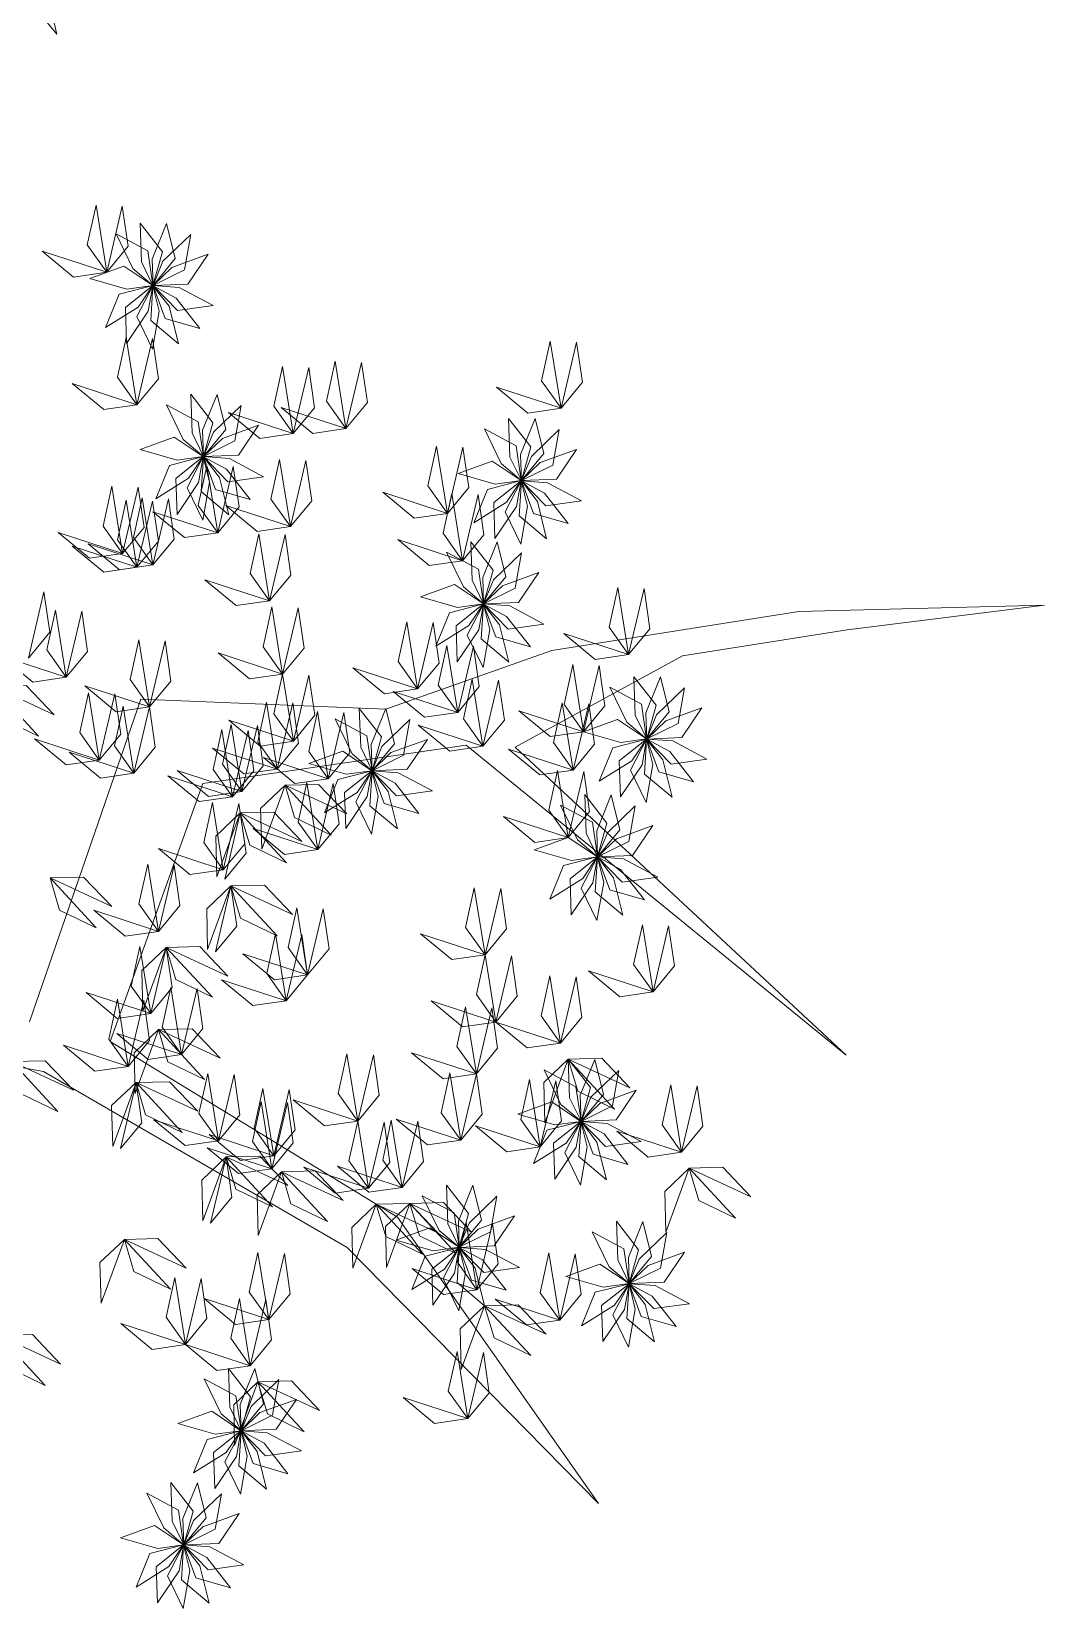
# Model space of a CAD drawing. Header units: millimetres. Extents: x 930 to 6336, y 2219 to 4338.
# Drawn here: x 4542.6 to 4632, y 3955.1 to 4094.2 of the extents above; entities that cross this region are included whole.
import ezdxf

# ---------------------------------------------------------------- set-up
doc = ezdxf.new("R2010")
doc.units = ezdxf.units.MM
doc.layers.add('piante', color=102, linetype='Continuous', lineweight=18)

msp = doc.modelspace()

# ---------------------------------------------------------------- linework, layer by layer
at = {"layer": 'piante', "lineweight": 0}
for points in [[(4544.87, 4093.93), (4542.97, 4096.22), (4543.48, 4099.77), (4544.87, 4093.93)], [(4549.27, 4072.95), (4547.55, 4075.37), (4548.32, 4078.88), (4549.27, 4072.95)], [(4549.27, 4072.95), (4551.16, 4075.24), (4550.64, 4078.79), (4549.27, 4072.95)], [(4550.09, 4076.34), (4551.58, 4073.28), (4553.34, 4071.79), (4552.89, 4074.84), (4550.09, 4076.34)], [(4552.22, 4077.27), (4552.34, 4073.87), (4553.34, 4071.79), (4554.17, 4074.76), (4552.22, 4077.27)], [(4554.55, 4077.26), (4553.28, 4074.1), (4553.35, 4071.79), (4555.31, 4074.17), (4554.55, 4077.26)], [(4556.67, 4076.29), (4554.22, 4073.92), (4553.35, 4071.79), (4556.11, 4073.16), (4556.67, 4076.29)], [(4549.27, 4072.95), (4546.34, 4072.53), (4543.57, 4074.82), (4549.27, 4072.95)], [(4547.77, 4072.41), (4551.05, 4071.47), (4553.34, 4071.79), (4550.77, 4073.49), (4547.77, 4072.41)], [(4558.22, 4074.55), (4555.02, 4073.38), (4553.35, 4071.78), (4556.43, 4071.91), (4558.22, 4074.55)], [(4549.15, 4068.07), (4552.04, 4069.87), (4553.33, 4071.78), (4550.35, 4071.01), (4549.15, 4068.07)], [(4551.02, 4066.68), (4552.93, 4069.51), (4553.34, 4071.78), (4550.92, 4069.86), (4551.02, 4066.68)], [(4553.3, 4066.18), (4553.89, 4069.53), (4553.34, 4071.77), (4551.91, 4069.04), (4553.3, 4066.18)], [(4555.58, 4066.64), (4554.76, 4069.95), (4553.34, 4071.77), (4553.15, 4068.7), (4555.58, 4066.64)], [(4558.66, 4070.01), (4555.65, 4071.61), (4553.35, 4071.78), (4555.51, 4069.57), (4558.66, 4070.01)], [(4557.48, 4068), (4555.38, 4070.68), (4553.35, 4071.77), (4554.42, 4068.88), (4557.48, 4068)], [(4551.93, 4061.27), (4550.22, 4063.69), (4550.98, 4067.2), (4551.93, 4061.27)], [(4551.93, 4061.27), (4553.82, 4063.56), (4553.31, 4067.11), (4551.93, 4061.27)], [(4589.33, 4060.96), (4587.61, 4063.38), (4588.38, 4066.89), (4589.33, 4060.96)], [(4589.33, 4060.96), (4591.22, 4063.25), (4590.7, 4066.8), (4589.33, 4060.96)], [(4565.72, 4058.73), (4564, 4061.14), (4564.77, 4064.65), (4565.72, 4058.73)], [(4565.72, 4058.73), (4567.6, 4061.01), (4567.09, 4064.56), (4565.72, 4058.73)], [(4570.36, 4059.17), (4568.65, 4061.59), (4569.41, 4065.1), (4570.36, 4059.17)], [(4570.36, 4059.17), (4572.25, 4061.46), (4571.74, 4065.01), (4570.36, 4059.17)], [(4551.93, 4061.27), (4549, 4060.85), (4546.23, 4063.14), (4551.93, 4061.27)], [(4589.33, 4060.96), (4586.4, 4060.54), (4583.63, 4062.82), (4589.33, 4060.96)], [(4554.53, 4061.26), (4556.02, 4058.2), (4557.79, 4056.71), (4557.34, 4059.76), (4554.53, 4061.26)], [(4556.67, 4062.2), (4556.79, 4058.79), (4557.79, 4056.71), (4558.62, 4059.68), (4556.67, 4062.2)], [(4559, 4062.18), (4557.72, 4059.02), (4557.79, 4056.71), (4559.76, 4059.09), (4559, 4062.18)], [(4561.12, 4061.21), (4558.67, 4058.84), (4557.8, 4056.71), (4560.56, 4058.08), (4561.12, 4061.21)], [(4570.36, 4059.17), (4567.43, 4058.75), (4564.66, 4061.04), (4570.36, 4059.17)], [(4565.72, 4058.73), (4562.78, 4058.3), (4560.01, 4060.59), (4565.72, 4058.73)], [(4584.71, 4060.07), (4584.82, 4056.66), (4585.83, 4054.59), (4586.66, 4057.56), (4584.71, 4060.07)], [(4587.04, 4060.05), (4585.76, 4056.89), (4585.83, 4054.59), (4587.8, 4056.96), (4587.04, 4060.05)], [(4552.22, 4057.33), (4555.49, 4056.4), (4557.78, 4056.71), (4555.21, 4058.42), (4552.22, 4057.33)], [(4562.66, 4059.47), (4559.46, 4058.3), (4557.8, 4056.7), (4560.88, 4056.83), (4562.66, 4059.47)], [(4582.57, 4059.14), (4584.06, 4056.08), (4585.82, 4054.59), (4585.37, 4057.64), (4582.57, 4059.14)], [(4589.16, 4059.09), (4586.71, 4056.72), (4585.83, 4054.58), (4588.6, 4055.95), (4589.16, 4059.09)], [(4579.31, 4051.69), (4577.59, 4054.11), (4578.36, 4057.62), (4579.31, 4051.69)], [(4579.31, 4051.69), (4581.19, 4053.98), (4580.68, 4057.53), (4579.31, 4051.69)], [(4590.7, 4057.34), (4587.5, 4056.18), (4585.83, 4054.58), (4588.92, 4054.71), (4590.7, 4057.34)], [(4553.59, 4052.99), (4556.48, 4054.79), (4557.78, 4056.7), (4554.79, 4055.93), (4553.59, 4052.99)], [(4555.47, 4051.6), (4557.37, 4054.43), (4557.78, 4056.7), (4555.36, 4054.78), (4555.47, 4051.6)], [(4557.74, 4051.1), (4558.33, 4054.46), (4557.78, 4056.7), (4556.35, 4053.96), (4557.74, 4051.1)], [(4559.05, 4049.98), (4557.33, 4052.4), (4558.1, 4055.9), (4559.05, 4049.98)], [(4560.03, 4051.56), (4559.2, 4054.87), (4557.79, 4056.69), (4557.59, 4053.62), (4560.03, 4051.56)], [(4563.1, 4054.93), (4560.09, 4056.53), (4557.79, 4056.7), (4559.95, 4054.49), (4563.1, 4054.93)], [(4561.92, 4052.92), (4559.82, 4055.6), (4557.79, 4056.69), (4558.87, 4053.8), (4561.92, 4052.92)], [(4559.05, 4049.98), (4560.93, 4052.27), (4560.42, 4055.82), (4559.05, 4049.98)], [(4565.46, 4050.53), (4563.74, 4052.95), (4564.51, 4056.45), (4565.46, 4050.53)], [(4565.46, 4050.53), (4567.35, 4052.81), (4566.83, 4056.37), (4565.46, 4050.53)], [(4580.26, 4055.21), (4583.53, 4054.27), (4585.82, 4054.58), (4583.25, 4056.29), (4580.26, 4055.21)], [(4550.67, 4048.16), (4548.96, 4050.58), (4549.73, 4054.08), (4550.67, 4048.16)], [(4581.63, 4050.86), (4584.52, 4052.67), (4585.82, 4054.58), (4582.83, 4053.81), (4581.63, 4050.86)], [(4583.5, 4049.48), (4585.41, 4052.3), (4585.82, 4054.57), (4583.4, 4052.66), (4583.5, 4049.48)], [(4585.78, 4048.97), (4586.37, 4052.33), (4585.82, 4054.57), (4584.39, 4051.84), (4585.78, 4048.97)], [(4588.06, 4049.44), (4587.24, 4052.75), (4585.83, 4054.57), (4585.63, 4051.49), (4588.06, 4049.44)], [(4589.96, 4050.79), (4587.86, 4053.48), (4585.83, 4054.57), (4586.9, 4051.68), (4589.96, 4050.79)], [(4591.14, 4052.8), (4588.13, 4054.4), (4585.83, 4054.57), (4587.99, 4052.37), (4591.14, 4052.8)], [(4551.93, 4046.94), (4550.22, 4049.36), (4550.98, 4052.87), (4551.93, 4046.94)], [(4550.67, 4048.16), (4552.56, 4050.45), (4552.05, 4054), (4550.67, 4048.16)], [(4553.34, 4047.15), (4551.62, 4049.56), (4552.39, 4053.07), (4553.34, 4047.15)], [(4551.93, 4046.94), (4553.82, 4049.23), (4553.31, 4052.78), (4551.93, 4046.94)], [(4553.34, 4047.15), (4555.22, 4049.43), (4554.71, 4052.99), (4553.34, 4047.15)], [(4579.31, 4051.69), (4576.37, 4051.27), (4573.61, 4053.55), (4579.31, 4051.69)], [(4580.64, 4047.52), (4578.92, 4049.94), (4579.69, 4053.45), (4580.64, 4047.52)], [(4580.64, 4047.52), (4582.53, 4049.81), (4582.02, 4053.36), (4580.64, 4047.52)], [(4559.05, 4049.98), (4556.11, 4049.56), (4553.34, 4051.84), (4559.05, 4049.98)], [(4565.46, 4050.53), (4562.52, 4050.11), (4559.76, 4052.39), (4565.46, 4050.53)], [(4550.67, 4048.16), (4547.74, 4047.74), (4544.97, 4050.02), (4550.67, 4048.16)], [(4563.62, 4043.98), (4561.91, 4046.4), (4562.68, 4049.9), (4563.62, 4043.98)], [(4551.93, 4046.94), (4549, 4046.52), (4546.23, 4048.8), (4551.93, 4046.94)], [(4553.34, 4047.15), (4550.4, 4046.72), (4547.64, 4049.01), (4553.34, 4047.15)], [(4563.62, 4043.98), (4565.51, 4046.26), (4565, 4049.82), (4563.62, 4043.98)], [(4580.64, 4047.52), (4577.71, 4047.1), (4574.94, 4049.38), (4580.64, 4047.52)], [(4581.37, 4049.2), (4581.49, 4045.8), (4582.5, 4043.72), (4583.33, 4046.69), (4581.37, 4049.2)], [(4583.7, 4049.19), (4582.43, 4046.03), (4582.5, 4043.72), (4584.47, 4046.1), (4583.7, 4049.19)], [(4579.24, 4048.27), (4580.73, 4045.21), (4582.49, 4043.72), (4582.04, 4046.77), (4579.24, 4048.27)], [(4585.83, 4048.22), (4583.37, 4045.85), (4582.5, 4043.72), (4585.27, 4045.09), (4585.83, 4048.22)], [(4563.62, 4043.98), (4560.69, 4043.56), (4557.92, 4045.84), (4563.62, 4043.98)], [(4587.37, 4046.48), (4584.17, 4045.31), (4582.5, 4043.71), (4585.59, 4043.84), (4587.37, 4046.48)], [(4542.36, 4038.94), (4544.25, 4041.23), (4543.73, 4044.78), (4542.36, 4038.94)], [(4576.93, 4044.34), (4580.2, 4043.4), (4582.49, 4043.72), (4579.92, 4045.42), (4576.93, 4044.34)], [(4595.28, 4039.24), (4593.57, 4041.66), (4594.33, 4045.16), (4595.28, 4039.24)], [(4595.28, 4039.24), (4597.17, 4041.53), (4596.66, 4045.08), (4595.28, 4039.24)], [(4545.69, 4037.24), (4543.98, 4039.66), (4544.75, 4043.16), (4545.69, 4037.24)], [(4545.69, 4037.24), (4547.58, 4039.52), (4547.07, 4043.08), (4545.69, 4037.24)], [(4564.78, 4037.53), (4563.06, 4039.94), (4563.83, 4043.45), (4564.78, 4037.53)], [(4564.78, 4037.53), (4566.67, 4039.81), (4566.16, 4043.37), (4564.78, 4037.53)], [(4578.3, 4040), (4581.19, 4041.8), (4582.49, 4043.71), (4579.5, 4042.94), (4578.3, 4040)], [(4580.17, 4038.61), (4582.08, 4041.44), (4582.49, 4043.71), (4580.07, 4041.79), (4580.17, 4038.61)], [(4582.45, 4038.11), (4583.04, 4041.46), (4582.49, 4043.7), (4581.06, 4040.97), (4582.45, 4038.11)], [(4584.73, 4038.57), (4583.91, 4041.88), (4582.49, 4043.7), (4582.3, 4040.63), (4584.73, 4038.57)], [(4587.81, 4041.94), (4584.8, 4043.54), (4582.5, 4043.71), (4584.66, 4041.5), (4587.81, 4041.94)], [(4586.63, 4039.93), (4584.53, 4042.61), (4582.5, 4043.7), (4583.57, 4040.81), (4586.63, 4039.93)], [(4576.68, 4036.22), (4574.97, 4038.63), (4575.73, 4042.14), (4576.68, 4036.22)], [(4576.68, 4036.22), (4578.57, 4038.5), (4578.06, 4042.06), (4576.68, 4036.22)], [(4553.04, 4034.63), (4551.32, 4037.04), (4552.09, 4040.55), (4553.04, 4034.63)], [(4553.04, 4034.63), (4554.93, 4036.91), (4554.42, 4040.46), (4553.04, 4034.63)], [(4595.28, 4039.24), (4592.35, 4038.82), (4589.58, 4041.1), (4595.28, 4039.24)], [(4545.69, 4037.24), (4542.76, 4036.81), (4539.99, 4039.1), (4545.69, 4037.24)], [(4564.78, 4037.53), (4561.85, 4037.1), (4559.08, 4039.39), (4564.78, 4037.53)], [(4580.22, 4034.14), (4578.5, 4036.56), (4579.27, 4040.06), (4580.22, 4034.14)], [(4580.22, 4034.14), (4582.11, 4036.43), (4581.6, 4039.98), (4580.22, 4034.14)], [(4565.73, 4031.6), (4564.01, 4034.02), (4564.78, 4037.53), (4565.73, 4031.6)], [(4565.73, 4031.6), (4567.62, 4033.89), (4567.1, 4037.44), (4565.73, 4031.6)], [(4576.68, 4036.22), (4573.75, 4035.79), (4570.98, 4038.08), (4576.68, 4036.22)], [(4591.32, 4032.43), (4589.6, 4034.85), (4590.37, 4038.36), (4591.32, 4032.43)], [(4591.32, 4032.43), (4593.2, 4034.72), (4592.69, 4038.27), (4591.32, 4032.43)], [(4539.18, 4036.46), (4542.15, 4036.53), (4544.62, 4033.94), (4539.18, 4036.46)], [(4539.18, 4036.46), (4540.02, 4033.62), (4543.25, 4032.06), (4539.18, 4036.46)], [(4553.04, 4034.63), (4550.11, 4034.2), (4547.34, 4036.49), (4553.04, 4034.63)], [(4580.22, 4034.14), (4577.29, 4033.72), (4574.52, 4036), (4580.22, 4034.14)], [(4582.44, 4031.16), (4580.73, 4033.58), (4581.5, 4037.09), (4582.44, 4031.16)], [(4582.44, 4031.16), (4584.33, 4033.45), (4583.82, 4037), (4582.44, 4031.16)], [(4593.63, 4036.36), (4595.12, 4033.3), (4596.88, 4031.81), (4596.43, 4034.86), (4593.63, 4036.36)], [(4595.76, 4037.29), (4595.88, 4033.89), (4596.89, 4031.81), (4597.72, 4034.78), (4595.76, 4037.29)], [(4598.09, 4037.27), (4596.82, 4034.11), (4596.89, 4031.81), (4598.86, 4034.19), (4598.09, 4037.27)], [(4600.22, 4036.31), (4597.76, 4033.94), (4596.89, 4031.81), (4599.66, 4033.18), (4600.22, 4036.31)], [(4548.61, 4029.95), (4546.89, 4032.37), (4547.66, 4035.88), (4548.61, 4029.95)], [(4548.61, 4029.95), (4550.5, 4032.24), (4549.98, 4035.79), (4548.61, 4029.95)], [(4551.67, 4028.79), (4549.95, 4031.2), (4550.72, 4034.71), (4551.67, 4028.79)], [(4551.67, 4028.79), (4553.55, 4031.07), (4553.04, 4034.63), (4551.67, 4028.79)], [(4564.3, 4029.14), (4562.59, 4031.56), (4563.35, 4035.06), (4564.3, 4029.14)], [(4564.3, 4029.14), (4566.19, 4031.43), (4565.68, 4034.98), (4564.3, 4029.14)], [(4590.39, 4029.06), (4588.67, 4031.48), (4589.44, 4034.99), (4590.39, 4029.06)], [(4590.39, 4029.06), (4592.28, 4031.35), (4591.77, 4034.9), (4590.39, 4029.06)], [(4565.73, 4031.6), (4562.79, 4031.18), (4560.03, 4033.47), (4565.73, 4031.6)], [(4568.8, 4028.3), (4567.08, 4030.71), (4567.85, 4034.22), (4568.8, 4028.3)], [(4568.8, 4028.3), (4570.69, 4030.58), (4570.17, 4034.13), (4568.8, 4028.3)], [(4569.4, 4033.57), (4570.9, 4030.5), (4572.66, 4029.01), (4572.21, 4032.07), (4569.4, 4033.57)], [(4571.54, 4034.5), (4571.66, 4031.09), (4572.66, 4029.01), (4573.49, 4031.99), (4571.54, 4034.5)], [(4573.87, 4034.48), (4572.59, 4031.32), (4572.66, 4029.01), (4574.63, 4031.39), (4573.87, 4034.48)], [(4575.99, 4033.51), (4573.54, 4031.15), (4572.67, 4029.01), (4575.43, 4030.38), (4575.99, 4033.51)], [(4591.32, 4032.43), (4588.38, 4032.01), (4585.61, 4034.29), (4591.32, 4032.43)], [(4591.32, 4032.43), (4594.59, 4031.49), (4596.88, 4031.81), (4594.31, 4033.51), (4591.32, 4032.43)], [(4601.76, 4034.56), (4598.56, 4033.4), (4596.89, 4031.8), (4599.98, 4031.93), (4601.76, 4034.56)], [(4548.61, 4029.95), (4545.68, 4029.53), (4542.91, 4031.82), (4548.61, 4029.95)], [(4560.36, 4026.7), (4558.64, 4029.12), (4559.41, 4032.63), (4560.36, 4026.7)], [(4561.18, 4027.17), (4559.46, 4029.58), (4560.23, 4033.09), (4561.18, 4027.17)], [(4560.36, 4026.7), (4562.25, 4028.99), (4561.73, 4032.54), (4560.36, 4026.7)], [(4561.18, 4027.17), (4563.06, 4029.45), (4562.55, 4033), (4561.18, 4027.17)], [(4582.44, 4031.16), (4579.51, 4030.74), (4576.74, 4033.03), (4582.44, 4031.16)], [(4592.69, 4028.09), (4595.58, 4029.89), (4596.88, 4031.8), (4593.89, 4031.03), (4592.69, 4028.09)], [(4594.56, 4026.7), (4596.47, 4029.53), (4596.88, 4031.8), (4594.46, 4029.88), (4594.56, 4026.7)], [(4596.84, 4026.2), (4597.43, 4029.55), (4596.88, 4031.79), (4595.45, 4029.06), (4596.84, 4026.2)], [(4599.12, 4026.66), (4598.3, 4029.97), (4596.88, 4031.79), (4596.69, 4028.71), (4599.12, 4026.66)], [(4602.2, 4030.03), (4599.19, 4031.63), (4596.89, 4031.8), (4599.05, 4029.59), (4602.2, 4030.03)], [(4601.02, 4028.02), (4598.92, 4030.7), (4596.89, 4031.79), (4597.96, 4028.9), (4601.02, 4028.02)], [(4551.67, 4028.79), (4548.73, 4028.36), (4545.96, 4030.65), (4551.67, 4028.79)], [(4564.3, 4029.14), (4561.37, 4028.72), (4558.6, 4031), (4564.3, 4029.14)], [(4567.09, 4029.64), (4570.37, 4028.7), (4572.65, 4029.01), (4570.08, 4030.72), (4567.09, 4029.64)], [(4577.54, 4031.77), (4574.33, 4030.6), (4572.67, 4029.01), (4575.75, 4029.14), (4577.54, 4031.77)], [(4590.39, 4029.06), (4587.46, 4028.64), (4584.69, 4030.92), (4590.39, 4029.06)], [(4561.18, 4027.17), (4558.24, 4026.74), (4555.47, 4029.03), (4561.18, 4027.17)], [(4568.8, 4028.3), (4565.86, 4027.87), (4563.1, 4030.16), (4568.8, 4028.3)], [(4589.97, 4023.12), (4588.25, 4025.53), (4589.02, 4029.04), (4589.97, 4023.12)], [(4560.36, 4026.7), (4557.42, 4026.28), (4554.66, 4028.56), (4560.36, 4026.7)], [(4564.99, 4027.73), (4562.84, 4025.69), (4562.93, 4022.1), (4564.99, 4027.73)], [(4564.99, 4027.73), (4567.95, 4027.8), (4570.43, 4025.2), (4564.99, 4027.73)], [(4564.99, 4027.73), (4565.83, 4024.89), (4569.06, 4023.33), (4564.99, 4027.73)], [(4567.87, 4022.05), (4566.15, 4024.46), (4566.92, 4027.97), (4567.87, 4022.05)], [(4567.87, 4022.05), (4569.76, 4024.33), (4569.24, 4027.88), (4567.87, 4022.05)], [(4568.46, 4025.29), (4571.35, 4027.1), (4572.65, 4029), (4569.66, 4028.24), (4568.46, 4025.29)], [(4570.34, 4023.9), (4572.24, 4026.73), (4572.65, 4029), (4570.23, 4027.08), (4570.34, 4023.9)], [(4572.61, 4023.4), (4573.21, 4026.76), (4572.65, 4029), (4571.23, 4026.26), (4572.61, 4023.4)], [(4574.9, 4023.87), (4574.07, 4027.17), (4572.66, 4029), (4572.46, 4025.92), (4574.9, 4023.87)], [(4576.79, 4025.22), (4574.7, 4027.91), (4572.66, 4029), (4573.74, 4026.11), (4576.79, 4025.22)], [(4577.98, 4027.23), (4574.97, 4028.83), (4572.67, 4029), (4574.82, 4026.8), (4577.98, 4027.23)], [(4589.97, 4023.12), (4591.85, 4025.4), (4591.34, 4028.95), (4589.97, 4023.12)], [(4591.42, 4026.9), (4591.54, 4023.49), (4592.55, 4021.41), (4593.37, 4024.38), (4591.42, 4026.9)], [(4593.75, 4026.88), (4592.48, 4023.72), (4592.55, 4021.41), (4594.51, 4023.79), (4593.75, 4026.88)], [(4559.54, 4020.27), (4557.82, 4022.69), (4558.59, 4026.2), (4559.54, 4020.27)], [(4559.54, 4020.27), (4557.82, 4022.69), (4558.59, 4026.2), (4559.54, 4020.27)], [(4561.04, 4025.29), (4558.9, 4023.25), (4558.98, 4019.66), (4561.04, 4025.29)], [(4559.54, 4020.27), (4561.43, 4022.56), (4560.91, 4026.11), (4559.54, 4020.27)], [(4559.54, 4020.27), (4561.43, 4022.56), (4560.91, 4026.11), (4559.54, 4020.27)], [(4559.67, 4019.45), (4561.56, 4021.74), (4561.04, 4025.29), (4559.67, 4019.45)], [(4561.04, 4025.29), (4564.01, 4025.36), (4566.48, 4022.77), (4561.04, 4025.29)], [(4561.04, 4025.29), (4561.88, 4022.45), (4565.11, 4020.89), (4561.04, 4025.29)], [(4589.97, 4023.12), (4587.03, 4022.69), (4584.26, 4024.98), (4589.97, 4023.12)], [(4589.29, 4025.97), (4590.78, 4022.9), (4592.54, 4021.41), (4592.09, 4024.47), (4589.29, 4025.97)], [(4595.87, 4025.91), (4593.42, 4023.54), (4592.55, 4021.41), (4595.31, 4022.78), (4595.87, 4025.91)], [(4567.87, 4022.05), (4564.94, 4021.62), (4562.17, 4023.91), (4567.87, 4022.05)], [(4597.42, 4024.17), (4594.22, 4023), (4592.55, 4021.41), (4595.63, 4021.53), (4597.42, 4024.17)], [(4559.54, 4020.27), (4556.6, 4019.85), (4553.84, 4022.14), (4559.54, 4020.27)], [(4559.54, 4020.27), (4556.6, 4019.85), (4553.84, 4022.14), (4559.54, 4020.27)], [(4586.97, 4022.04), (4590.25, 4021.1), (4592.54, 4021.41), (4589.97, 4023.12), (4586.97, 4022.04)], [(4553.83, 4014.84), (4552.11, 4017.26), (4552.88, 4020.76), (4553.83, 4014.84)], [(4553.83, 4014.84), (4555.72, 4017.13), (4555.2, 4020.68), (4553.83, 4014.84)], [(4588.35, 4017.69), (4591.24, 4019.49), (4592.53, 4021.4), (4589.55, 4020.64), (4588.35, 4017.69)], [(4590.22, 4016.3), (4592.13, 4019.13), (4592.54, 4021.4), (4590.12, 4019.48), (4590.22, 4016.3)], [(4592.5, 4015.8), (4593.09, 4019.16), (4592.54, 4021.4), (4591.11, 4018.66), (4592.5, 4015.8)], [(4594.78, 4016.27), (4593.96, 4019.57), (4592.54, 4021.4), (4592.35, 4018.32), (4594.78, 4016.27)], [(4596.68, 4017.62), (4594.58, 4020.31), (4592.55, 4021.4), (4593.62, 4018.51), (4596.68, 4017.62)], [(4597.86, 4019.63), (4594.85, 4021.23), (4592.55, 4021.4), (4594.71, 4019.19), (4597.86, 4019.63)], [(4544.27, 4019.56), (4547.23, 4019.63), (4549.71, 4017.03), (4544.27, 4019.56)], [(4544.27, 4019.56), (4545.11, 4016.72), (4548.34, 4015.16), (4544.27, 4019.56)], [(4560.22, 4018.86), (4558.08, 4016.82), (4558.16, 4013.23), (4560.22, 4018.86)], [(4558.85, 4013.03), (4560.74, 4015.31), (4560.22, 4018.86), (4558.85, 4013.03)], [(4560.22, 4018.86), (4563.19, 4018.93), (4565.66, 4016.34), (4560.22, 4018.86)], [(4560.22, 4018.86), (4561.06, 4016.02), (4564.29, 4014.46), (4560.22, 4018.86)], [(4582.63, 4012.77), (4580.91, 4015.19), (4581.68, 4018.69), (4582.63, 4012.77)], [(4582.63, 4012.77), (4584.52, 4015.06), (4584.01, 4018.61), (4582.63, 4012.77)], [(4553.83, 4014.84), (4550.89, 4014.42), (4548.13, 4016.7), (4553.83, 4014.84)], [(4566.98, 4011.01), (4565.27, 4013.42), (4566.04, 4016.93), (4566.98, 4011.01)], [(4566.98, 4011.01), (4568.87, 4013.29), (4568.36, 4016.84), (4566.98, 4011.01)], [(4597.45, 4009.5), (4595.73, 4011.92), (4596.5, 4015.42), (4597.45, 4009.5)], [(4597.45, 4009.5), (4599.34, 4011.79), (4598.82, 4015.34), (4597.45, 4009.5)], [(4565.1, 4008.72), (4563.38, 4011.14), (4564.15, 4014.64), (4565.1, 4008.72)], [(4565.1, 4008.72), (4566.98, 4011.01), (4566.47, 4014.56), (4565.1, 4008.72)], [(4582.63, 4012.77), (4579.7, 4012.35), (4576.93, 4014.63), (4582.63, 4012.77)], [(4553.14, 4007.59), (4551.42, 4010.01), (4552.19, 4013.52), (4553.14, 4007.59)], [(4554.51, 4013.43), (4552.37, 4011.39), (4552.45, 4007.8), (4554.51, 4013.43)], [(4553.14, 4007.59), (4555.03, 4009.88), (4554.51, 4013.43), (4553.14, 4007.59)], [(4554.51, 4013.43), (4557.48, 4013.5), (4559.95, 4010.9), (4554.51, 4013.43)], [(4554.51, 4013.43), (4555.35, 4010.59), (4558.58, 4009.03), (4554.51, 4013.43)], [(4566.98, 4011.01), (4564.05, 4010.58), (4561.28, 4012.87), (4566.98, 4011.01)], [(4583.58, 4006.85), (4581.86, 4009.27), (4582.63, 4012.77), (4583.58, 4006.85)], [(4583.58, 4006.85), (4585.47, 4009.14), (4584.95, 4012.69), (4583.58, 4006.85)], [(4597.45, 4009.5), (4594.52, 4009.08), (4591.75, 4011.36), (4597.45, 4009.5)], [(4555.86, 4003.98), (4554.14, 4006.4), (4554.91, 4009.9), (4555.86, 4003.98)], [(4555.86, 4003.98), (4557.75, 4006.27), (4557.23, 4009.82), (4555.86, 4003.98)], [(4565.1, 4008.72), (4562.16, 4008.3), (4559.39, 4010.58), (4565.1, 4008.72)], [(4589.28, 4004.99), (4587.57, 4007.41), (4588.33, 4010.91), (4589.28, 4004.99)], [(4589.28, 4004.99), (4591.17, 4007.28), (4590.66, 4010.83), (4589.28, 4004.99)], [(4553.14, 4007.59), (4550.2, 4007.17), (4547.44, 4009.45), (4553.14, 4007.59)], [(4551.17, 4002.93), (4549.45, 4005.35), (4550.22, 4008.86), (4551.17, 4002.93)], [(4551.17, 4002.93), (4553.05, 4005.22), (4552.54, 4008.77), (4551.17, 4002.93)], [(4583.58, 4006.85), (4580.65, 4006.43), (4577.88, 4008.71), (4583.58, 4006.85)], [(4581.86, 4002.27), (4580.14, 4004.69), (4580.91, 4008.19), (4581.86, 4002.27)], [(4581.86, 4002.27), (4583.74, 4004.56), (4583.23, 4008.11), (4581.86, 4002.27)], [(4589.28, 4004.99), (4586.35, 4004.57), (4583.58, 4006.85), (4589.28, 4004.99)], [(4555.86, 4003.98), (4552.92, 4003.56), (4550.16, 4005.84), (4555.86, 4003.98)], [(4553.82, 4006.18), (4551.68, 4004.14), (4551.76, 4000.55), (4553.82, 4006.18)], [(4553.82, 4006.18), (4556.79, 4006.25), (4559.26, 4003.66), (4553.82, 4006.18)], [(4553.82, 4006.18), (4554.66, 4003.34), (4557.89, 4001.78), (4553.82, 4006.18)], [(4551.17, 4002.93), (4548.23, 4002.51), (4545.46, 4004.8), (4551.17, 4002.93)], [(4571.4, 3998.12), (4569.68, 4000.54), (4570.45, 4004.04), (4571.4, 3998.12)], [(4581.86, 4002.27), (4578.92, 4001.85), (4576.15, 4004.13), (4581.86, 4002.27)], [(4540.89, 4003.37), (4543.85, 4003.44), (4546.33, 4000.85), (4540.89, 4003.37)], [(4540.89, 4003.37), (4541.73, 4000.53), (4544.96, 3998.97), (4540.89, 4003.37)], [(4571.4, 3998.12), (4573.29, 4000.41), (4572.78, 4003.96), (4571.4, 3998.12)], [(4589.97, 4003.58), (4587.82, 4001.53), (4587.91, 3997.95), (4589.97, 4003.58)], [(4587.83, 4002.65), (4589.32, 3999.58), (4591.09, 3998.1), (4590.64, 4001.15), (4587.83, 4002.65)], [(4589.97, 4003.58), (4592.93, 4003.65), (4595.41, 4001.05), (4589.97, 4003.58)], [(4589.97, 4003.58), (4590.09, 4000.17), (4591.09, 3998.1), (4591.92, 4001.07), (4589.97, 4003.58)], [(4589.97, 4003.58), (4590.81, 4000.74), (4594.04, 3999.17), (4589.97, 4003.58)], [(4592.3, 4003.56), (4591.02, 4000.4), (4591.09, 3998.09), (4593.06, 4000.47), (4592.3, 4003.56)], [(4594.42, 4002.59), (4591.97, 4000.23), (4591.1, 3998.09), (4593.86, 3999.46), (4594.42, 4002.59)], [(4551.85, 4001.52), (4549.7, 3999.48), (4549.79, 3995.89), (4551.85, 4001.52)], [(4550.48, 3995.69), (4552.36, 3997.97), (4551.85, 4001.52), (4550.48, 3995.69)], [(4551.85, 4001.52), (4554.81, 4001.59), (4557.29, 3999), (4551.85, 4001.52)], [(4551.85, 4001.52), (4552.69, 3998.68), (4555.92, 3997.12), (4551.85, 4001.52)], [(4559.12, 3996.37), (4557.4, 3998.79), (4558.17, 4002.3), (4559.12, 3996.37)], [(4559.12, 3996.37), (4561, 3998.66), (4560.49, 4002.21), (4559.12, 3996.37)], [(4580.48, 3996.43), (4578.76, 3998.85), (4579.53, 4002.36), (4580.48, 3996.43)], [(4580.48, 3996.43), (4582.37, 3998.72), (4581.86, 4002.27), (4580.48, 3996.43)], [(4587.49, 3995.84), (4585.77, 3998.26), (4586.54, 4001.77), (4587.49, 3995.84)], [(4587.49, 3995.84), (4589.38, 3998.13), (4588.87, 4001.68), (4587.49, 3995.84)], [(4599.95, 3995.38), (4598.24, 3997.79), (4599.01, 4001.3), (4599.95, 3995.38)], [(4599.95, 3995.38), (4601.84, 3997.66), (4601.33, 4001.22), (4599.95, 3995.38)], [(4563.83, 3993.91), (4562.12, 3996.33), (4562.88, 3999.83), (4563.83, 3993.91)], [(4563.99, 3995.06), (4562.27, 3997.48), (4563.04, 4000.99), (4563.99, 3995.06)], [(4563.99, 3995.06), (4565.88, 3997.35), (4565.36, 4000.9), (4563.99, 3995.06)], [(4571.4, 3998.12), (4568.47, 3997.7), (4565.7, 3999.98), (4571.4, 3998.12)], [(4595.96, 4000.85), (4592.76, 3999.68), (4591.1, 3998.09), (4594.18, 3998.22), (4595.96, 4000.85)], [(4563.83, 3993.91), (4565.72, 3996.2), (4565.21, 3999.75), (4563.83, 3993.91)], [(4585.52, 3998.72), (4588.79, 3997.78), (4591.08, 3998.09), (4588.51, 3999.8), (4585.52, 3998.72)], [(4559.12, 3996.37), (4556.18, 3995.95), (4553.41, 3998.23), (4559.12, 3996.37)], [(4572.35, 3992.2), (4570.63, 3994.61), (4571.4, 3998.12), (4572.35, 3992.2)], [(4572.35, 3992.2), (4574.24, 3994.48), (4573.72, 3998.03), (4572.35, 3992.2)], [(4575.31, 3992.27), (4573.6, 3994.68), (4574.36, 3998.19), (4575.31, 3992.27)], [(4580.48, 3996.43), (4577.55, 3996.01), (4574.78, 3998.29), (4580.48, 3996.43)], [(4575.31, 3992.27), (4577.2, 3994.55), (4576.69, 3998.11), (4575.31, 3992.27)], [(4587.49, 3995.84), (4584.56, 3995.42), (4581.79, 3997.71), (4587.49, 3995.84)], [(4586.89, 3994.37), (4589.78, 3996.18), (4591.08, 3998.08), (4588.09, 3997.32), (4586.89, 3994.37)], [(4588.77, 3992.99), (4590.67, 3995.81), (4591.08, 3998.08), (4588.66, 3996.17), (4588.77, 3992.99)], [(4591.04, 3992.48), (4591.63, 3995.84), (4591.08, 3998.08), (4589.65, 3995.35), (4591.04, 3992.48)], [(4593.33, 3992.95), (4592.5, 3996.26), (4591.09, 3998.08), (4590.89, 3995), (4593.33, 3992.95)], [(4595.22, 3994.3), (4593.12, 3996.99), (4591.09, 3998.08), (4592.17, 3995.19), (4595.22, 3994.3)], [(4596.4, 3996.31), (4593.39, 3997.91), (4591.09, 3998.08), (4593.25, 3995.88), (4596.4, 3996.31)], [(4599.95, 3995.38), (4597.02, 3994.95), (4594.25, 3997.24), (4599.95, 3995.38)], [(4563.83, 3993.91), (4560.9, 3993.49), (4558.13, 3995.77), (4563.83, 3993.91)], [(4563.99, 3995.06), (4561.05, 3994.64), (4558.29, 3996.92), (4563.99, 3995.06)], [(4559.8, 3994.96), (4557.65, 3992.92), (4557.74, 3989.33), (4559.8, 3994.96)], [(4558.43, 3989.12), (4560.31, 3991.41), (4559.8, 3994.96), (4558.43, 3989.12)], [(4559.8, 3994.96), (4562.76, 3995.03), (4565.24, 3992.44), (4559.8, 3994.96)], [(4559.8, 3994.96), (4560.64, 3992.12), (4563.87, 3990.56), (4559.8, 3994.96)], [(4564.67, 3993.65), (4562.53, 3991.61), (4562.61, 3988.02), (4564.67, 3993.65)], [(4564.67, 3993.65), (4567.64, 3993.72), (4570.11, 3991.13), (4564.67, 3993.65)], [(4564.67, 3993.65), (4565.51, 3990.81), (4568.74, 3989.25), (4564.67, 3993.65)], [(4572.35, 3992.2), (4569.41, 3991.77), (4566.65, 3994.06), (4572.35, 3992.2)], [(4575.31, 3992.27), (4572.38, 3991.84), (4569.61, 3994.13), (4575.31, 3992.27)], [(4600.64, 3993.97), (4598.49, 3991.92), (4598.58, 3988.33), (4600.64, 3993.97)], [(4600.64, 3993.97), (4603.6, 3994.04), (4606.08, 3991.44), (4600.64, 3993.97)], [(4600.64, 3993.97), (4601.48, 3991.12), (4604.71, 3989.56), (4600.64, 3993.97)], [(4577.09, 3991.54), (4578.59, 3988.48), (4580.35, 3986.99), (4579.9, 3990.04), (4577.09, 3991.54)], [(4579.23, 3992.47), (4579.35, 3989.07), (4580.35, 3986.99), (4581.18, 3989.96), (4579.23, 3992.47)], [(4581.56, 3992.46), (4580.28, 3989.3), (4580.36, 3986.99), (4582.32, 3989.37), (4581.56, 3992.46)], [(4583.68, 3991.49), (4581.23, 3989.12), (4580.36, 3986.99), (4583.12, 3988.36), (4583.68, 3991.49)], [(4573.03, 3990.79), (4570.89, 3988.74), (4570.97, 3985.15), (4573.03, 3990.79)], [(4573.03, 3990.79), (4576, 3990.86), (4578.47, 3988.26), (4573.03, 3990.79)], [(4573.03, 3990.79), (4573.87, 3987.94), (4577.1, 3986.38), (4573.03, 3990.79)], [(4576, 3990.86), (4573.85, 3988.81), (4573.94, 3985.22), (4576, 3990.86)], [(4576, 3990.86), (4578.96, 3990.93), (4581.44, 3988.33), (4576, 3990.86)], [(4576, 3990.86), (4576.84, 3988.01), (4580.07, 3986.45), (4576, 3990.86)], [(4574.78, 3987.61), (4578.06, 3986.68), (4580.34, 3986.99), (4577.77, 3988.7), (4574.78, 3987.61)], [(4581.9, 3983.25), (4580.19, 3985.67), (4580.96, 3989.18), (4581.9, 3983.25)], [(4585.23, 3989.75), (4582.03, 3988.58), (4580.36, 3986.98), (4583.44, 3987.11), (4585.23, 3989.75)], [(4581.9, 3983.25), (4583.79, 3985.54), (4583.28, 3989.09), (4581.9, 3983.25)], [(4594.21, 3989.28), (4594.33, 3985.87), (4595.34, 3983.79), (4596.17, 3986.77), (4594.21, 3989.28)], [(4596.54, 3989.26), (4595.27, 3986.1), (4595.34, 3983.79), (4597.31, 3986.17), (4596.54, 3989.26)], [(4550.82, 3987.69), (4548.67, 3985.65), (4548.76, 3982.06), (4550.82, 3987.69)], [(4550.82, 3987.69), (4553.78, 3987.76), (4556.26, 3985.16), (4550.82, 3987.69)], [(4550.82, 3987.69), (4551.66, 3984.85), (4554.89, 3983.29), (4550.82, 3987.69)], [(4592.08, 3988.35), (4593.57, 3985.28), (4595.33, 3983.79), (4594.88, 3986.85), (4592.08, 3988.35)], [(4598.67, 3988.29), (4596.21, 3985.93), (4595.34, 3983.79), (4598.1, 3985.16), (4598.67, 3988.29)], [(4563.55, 3980.61), (4561.83, 3983.03), (4562.6, 3986.54), (4563.55, 3980.61)], [(4563.55, 3980.61), (4565.44, 3982.9), (4564.93, 3986.45), (4563.55, 3980.61)], [(4576.16, 3983.27), (4579.05, 3985.07), (4580.34, 3986.98), (4577.36, 3986.21), (4576.16, 3983.27)], [(4578.03, 3981.88), (4579.94, 3984.71), (4580.34, 3986.98), (4577.93, 3985.06), (4578.03, 3981.88)], [(4580.31, 3981.38), (4580.9, 3984.74), (4580.35, 3986.98), (4578.92, 3984.24), (4580.31, 3981.38)], [(4582.59, 3981.84), (4581.76, 3985.15), (4580.35, 3986.97), (4580.16, 3983.9), (4582.59, 3981.84)], [(4584.49, 3983.2), (4582.39, 3985.88), (4580.35, 3986.97), (4581.43, 3984.08), (4584.49, 3983.2)], [(4585.67, 3985.21), (4582.66, 3986.81), (4580.36, 3986.98), (4582.52, 3984.77), (4585.67, 3985.21)], [(4589.21, 3980.56), (4587.49, 3982.98), (4588.26, 3986.49), (4589.21, 3980.56)], [(4589.21, 3980.56), (4591.1, 3982.85), (4590.58, 3986.4), (4589.21, 3980.56)], [(4600.21, 3986.55), (4597.01, 3985.38), (4595.34, 3983.79), (4598.42, 3983.92), (4600.21, 3986.55)], [(4581.9, 3983.25), (4578.97, 3982.83), (4576.2, 3985.12), (4581.9, 3983.25)], [(4589.76, 3984.42), (4593.04, 3983.48), (4595.33, 3983.79), (4592.76, 3985.5), (4589.76, 3984.42)], [(4556.22, 3978.41), (4554.5, 3980.83), (4555.27, 3984.33), (4556.22, 3978.41)], [(4556.22, 3978.41), (4558.1, 3980.7), (4557.59, 3984.25), (4556.22, 3978.41)], [(4591.14, 3980.07), (4594.03, 3981.88), (4595.33, 3983.78), (4592.34, 3983.02), (4591.14, 3980.07)], [(4593.01, 3978.68), (4594.92, 3981.51), (4595.33, 3983.78), (4592.91, 3981.86), (4593.01, 3978.68)], [(4595.29, 3978.18), (4595.88, 3981.54), (4595.33, 3983.78), (4593.9, 3981.04), (4595.29, 3978.18)], [(4597.57, 3978.65), (4596.75, 3981.95), (4595.33, 3983.78), (4595.14, 3980.7), (4597.57, 3978.65)], [(4599.47, 3980), (4597.37, 3982.69), (4595.34, 3983.78), (4596.41, 3980.89), (4599.47, 3980)], [(4600.65, 3982.01), (4597.64, 3983.61), (4595.34, 3983.78), (4597.5, 3981.58), (4600.65, 3982.01)], [(4563.55, 3980.61), (4560.62, 3980.19), (4557.85, 3982.47), (4563.55, 3980.61)], [(4561.92, 3976.55), (4560.2, 3978.97), (4560.97, 3982.47), (4561.92, 3976.55)], [(4561.92, 3976.55), (4563.81, 3978.84), (4563.29, 3982.39), (4561.92, 3976.55)], [(4582.59, 3981.84), (4580.44, 3979.8), (4580.53, 3976.21), (4582.59, 3981.84)], [(4582.59, 3981.84), (4585.55, 3981.91), (4588.03, 3979.32), (4582.59, 3981.84)], [(4582.59, 3981.84), (4583.43, 3979), (4586.66, 3977.44), (4582.59, 3981.84)], [(4589.21, 3980.56), (4586.28, 3980.14), (4583.51, 3982.42), (4589.21, 3980.56)], [(4539.76, 3979.22), (4542.72, 3979.29), (4545.2, 3976.69), (4539.76, 3979.22)], [(4539.76, 3979.22), (4540.6, 3976.38), (4543.83, 3974.81), (4539.76, 3979.22)], [(4556.22, 3978.41), (4553.28, 3977.99), (4550.52, 3980.27), (4556.22, 3978.41)], [(4561.92, 3976.55), (4558.98, 3976.13), (4556.22, 3978.41), (4561.92, 3976.55)], [(4581.11, 3971.89), (4579.39, 3974.3), (4580.16, 3977.81), (4581.11, 3971.89)], [(4581.11, 3971.89), (4582.99, 3974.17), (4582.48, 3977.72), (4581.11, 3971.89)], [(4559.99, 3976.31), (4560.11, 3972.9), (4561.11, 3970.82), (4561.94, 3973.8), (4559.99, 3976.31)], [(4562.32, 3976.29), (4561.04, 3973.13), (4561.12, 3970.82), (4563.08, 3973.2), (4562.32, 3976.29)], [(4557.85, 3975.38), (4559.35, 3972.31), (4561.11, 3970.83), (4560.66, 3973.88), (4557.85, 3975.38)], [(4562.6, 3975.14), (4560.46, 3973.1), (4560.54, 3969.51), (4562.6, 3975.14)], [(4564.44, 3975.32), (4561.99, 3972.96), (4561.12, 3970.82), (4563.88, 3972.19), (4564.44, 3975.32)], [(4562.6, 3975.14), (4565.57, 3975.21), (4568.04, 3972.61), (4562.6, 3975.14)], [(4562.6, 3975.14), (4563.44, 3972.3), (4566.67, 3970.73), (4562.6, 3975.14)], [(4565.99, 3973.58), (4562.78, 3972.41), (4561.12, 3970.82), (4564.2, 3970.95), (4565.99, 3973.58)], [(4581.11, 3971.89), (4578.17, 3971.46), (4575.4, 3973.75), (4581.11, 3971.89)], [(4555.54, 3971.45), (4558.82, 3970.51), (4561.1, 3970.82), (4558.53, 3972.53), (4555.54, 3971.45)], [(4556.92, 3967.1), (4559.81, 3968.91), (4561.1, 3970.81), (4558.11, 3970.05), (4556.92, 3967.1)], [(4558.79, 3965.71), (4560.7, 3968.54), (4561.1, 3970.81), (4558.69, 3968.89), (4558.79, 3965.71)], [(4561.07, 3965.21), (4561.66, 3968.57), (4561.11, 3970.81), (4559.68, 3968.07), (4561.07, 3965.21)], [(4563.35, 3965.68), (4562.52, 3968.98), (4561.11, 3970.81), (4560.92, 3967.73), (4563.35, 3965.68)], [(4565.25, 3967.03), (4563.15, 3969.72), (4561.11, 3970.81), (4562.19, 3967.92), (4565.25, 3967.03)], [(4566.43, 3969.04), (4563.42, 3970.64), (4561.12, 3970.81), (4563.28, 3968.61), (4566.43, 3969.04)], [(4552.8, 3965.31), (4554.29, 3962.25), (4556.05, 3960.76), (4555.6, 3963.81), (4552.8, 3965.31)], [(4554.93, 3966.24), (4555.05, 3962.84), (4556.06, 3960.76), (4556.89, 3963.73), (4554.93, 3966.24)], [(4557.27, 3966.23), (4555.99, 3963.07), (4556.06, 3960.76), (4558.03, 3963.14), (4557.27, 3966.23)], [(4559.39, 3965.26), (4556.93, 3962.89), (4556.06, 3960.76), (4558.83, 3962.13), (4559.39, 3965.26)], [(4550.49, 3961.38), (4553.76, 3960.44), (4556.05, 3960.76), (4553.48, 3962.46), (4550.49, 3961.38)], [(4560.93, 3963.52), (4557.73, 3962.35), (4556.06, 3960.75), (4559.15, 3960.88), (4560.93, 3963.52)], [(4551.86, 3957.04), (4554.75, 3958.84), (4556.05, 3960.75), (4553.06, 3959.98), (4551.86, 3957.04)], [(4553.73, 3955.65), (4555.64, 3958.48), (4556.05, 3960.75), (4553.63, 3958.83), (4553.73, 3955.65)], [(4556.01, 3955.15), (4556.6, 3958.5), (4556.05, 3960.74), (4554.62, 3958.01), (4556.01, 3955.15)], [(4558.29, 3955.61), (4557.47, 3958.92), (4556.05, 3960.74), (4555.86, 3957.67), (4558.29, 3955.61)], [(4561.37, 3958.98), (4558.36, 3960.58), (4556.06, 3960.75), (4558.22, 3958.54), (4561.37, 3958.98)], [(4560.19, 3956.97), (4558.09, 3959.65), (4556.06, 3960.74), (4557.13, 3957.85), (4560.19, 3956.97)]]:
    msp.add_lwpolyline(points, dxfattribs=at)
at = {"layer": 'piante', "linetype": 'Continuous', "lineweight": 0}
msp.add_lwpolyline([(4512.19, 4008.11), (4543.7, 4002.49), (4570.48, 3986.96), (4592.64, 3964.41), (4574.92, 3989.66), (4549.58, 4005.13), (4557.73, 4027.89), (4580.95, 4031.26), (4614.46, 4003.92), (4585.27, 4031.09), (4600.03, 4039.14), (4614.56, 4041.43), (4631.96, 4043.6), (4610.29, 4043.05), (4588.51, 4039.61), (4573.87, 4034.44), (4552.26, 4035.32), (4542.44, 4006.87)], dxfattribs=at)

doc.saveas('drawing.dxf')
